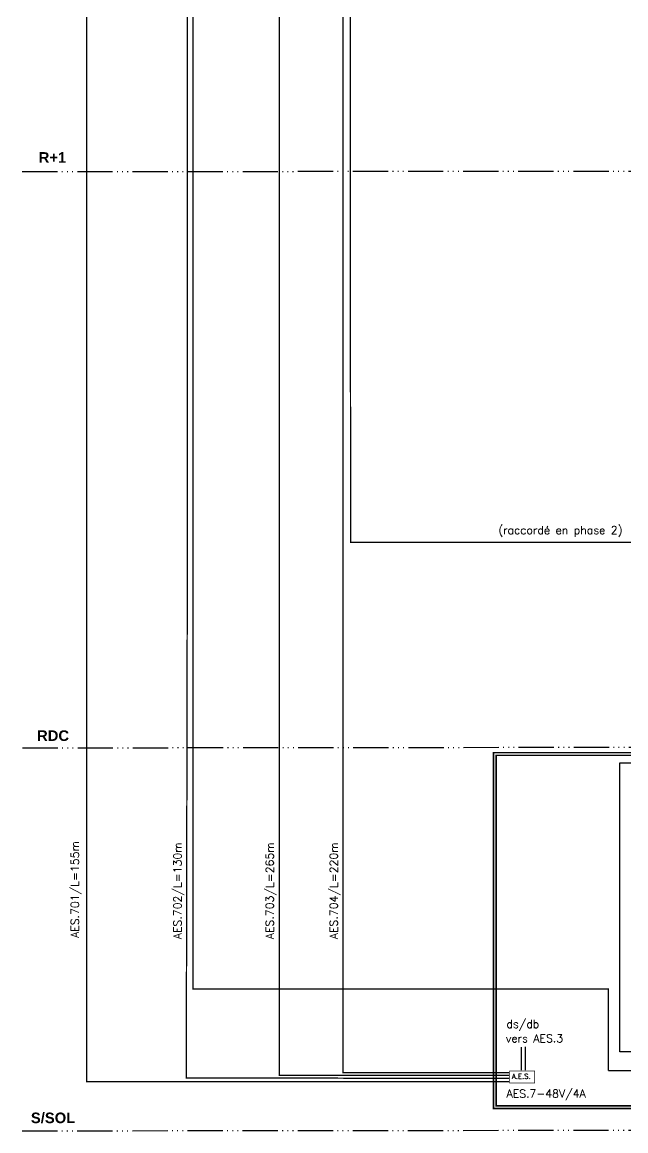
# Model space of a CAD drawing. Header units: millimetres. Extents: x 3366 to 4352, y -3415 to -2128.
# Drawn here: x 3365.7 to 3571.1, y -3415.1 to -3038.2 of the extents above; entities that cross this region are included whole.
import ezdxf
from ezdxf.enums import TextEntityAlignment as Align

# ---------------------------------------------------------------- set-up
doc = ezdxf.new("R2010")
doc.units = ezdxf.units.MM
for name, pattern in [('ACAD_ISO02W100', [15, 12, -3]), ('ACAD_ISO06W100', [37.5, 24, -3, 0.5, -3, 0.5, -3, 0.5, -3]), ('CACHE2', [4.7625, 3.175, -1.5875])]:
    doc.linetypes.add(name, pattern=pattern)
doc.layers.add('JCC-CABLE3', color=4, linetype='CABLE3')
doc.layers.add('JCC-SYNOPTIQUE', color=7, linetype='ACAD_ISO06W100')
doc.styles.add('HELVL', font='ROMAND.SHX')
doc.styles.add('JOHNSON', font='')
doc.styles.add('ROMANC', font='romanc')
doc.styles.get('JOHNSON').set_extended_font_data('Arial', bold=True)
doc.linetypes.add('CABLE3', pattern='A,3,-0.3,["*",Standard,S=1,R=0,X=0,Y=-0.5],-1', length=4.3)

# ---------------------------------------------------------------- blocks, each defined once
blk = doc.blocks.new('A$C1C121AC5')
at = {"color": 4, "const_width": 0.275}
blk.add_lwpolyline([(0.14, 4.72), (9.59, 4.72), (9.59, 0.14), (0.14, 0.14)], close=True, dxfattribs=at)
at = {"color": 1, "linetype": 'Continuous', "style": 'ROMANC'}
blk.add_text('A.E.S.', height=1.921, dxfattribs=at).set_placement((0.94, 1.71))

msp = doc.modelspace()

# ---------------------------------------------------------------- linework, layer by layer
at = {"color": 5, "linetype": 'CACHE2', "const_width": 0.45}
for points in [[(3782.04, -2462.74), (3782.04, -2462.74), (3782.04, -2462.74), (3782.04, -2462.74), (3756.43, -2462.74), (3756.73, -3028.32), (3453.23, -3028.32), (3453.23, -3396.26), (3531.3, -3396.26)], [(3418.86, -2877.63), (3387.67, -2877.63), (3387.67, -3215.15), (3387.67, -3215.15), (3387.67, -3398.41), (3531.37, -3398.36)], [(3421.9, -3025.4), (3421.9, -3218.07), (3421.9, -3218.07), (3421.54, -3397.11), (3531.37, -3397.31)], [(3474.9, -3031.9), (3474.9, -3395.3), (3531.3, -3395.3)]]:
    msp.add_lwpolyline(points, dxfattribs=at)
at = {"color": 1, "linetype": 'CACHE2', "const_width": 0.45}
for points in [[(3423.79, -2879.91), (3423.79, -3366.86), (3565.09, -3366.86)], [(3788.41, -2992.71), (3788.41, -3034.5), (3477.31, -3034.5), (3477.44, -3215.06), (3587.6, -3215.06)], [(3565.07, -3366.65), (3565.07, -3394.71), (3565.07, -3394.71)], [(3565.07, -3394.71), (3648.26, -3394.71), (3648.26, -3377.87)]]:
    msp.add_lwpolyline(points, dxfattribs=at)
at = {"color": 116, "linetype": 'ACAD_ISO02W100', "true_color": 0x01793d, "const_width": 0.54}
msp.add_lwpolyline([(3725.23, -3337.35), (3758.33, -3337.35), (3758.33, -3407.54), (3526.02, -3407.54), (3526.02, -3286.54), (3705.3, -3286.54), (3705.3, -3337.35), (3723.12, -3337.35)], dxfattribs=at)
at = {"const_width": 0.54}
msp.add_lwpolyline([(3757.43, -3338.25), (3757.43, -3406.64), (3526.92, -3406.64), (3526.92, -3287.44), (3704.4, -3287.44), (3704.4, -3338.25), (3757.43, -3338.25)], dxfattribs=at)
at = {"color": 1, "const_width": 0.45}
for points in [[(3535.51, -3394.57), (3535.51, -3386.56), (3535.51, -3386.56)], [(3536.88, -3394.58), (3536.88, -3386.46), (3536.88, -3386.46)]]:
    msp.add_lwpolyline(points, dxfattribs=at)
at = {"layer": 'JCC-CABLE3', "linetype": 'CABLE3'}
msp.add_lwpolyline([(3607, -3377.64), (3607, -3388.28), (3569.01, -3388.28), (3569.01, -3290), (3592.84, -3290)], dxfattribs=at)
at = {"layer": 'JCC-SYNOPTIQUE', "color": 0, "ltscale": 0.5}
for p, q in [((3365.73, -3088.94), (4351.39, -3088.29)), ((3365.85, -3284.89), (4351.59, -3283.81)), ((3365.71, -3415.11), (4351.59, -3414.03))]:
    msp.add_line(p, q, dxfattribs=at)

# ---------------------------------------------------------------- block references
at = {"color": 0, "xscale": 0.9, "yscale": 0.9, "zscale": 0.9}
msp.add_blockref('A$C1C121AC5', (3531.44, -3398.98), dxfattribs=at)

# ---------------------------------------------------------------- texts
at = {"color": 0, "style": 'HELVL'}
for s, p in [('(raccordé en phase 2)', (3527.69, -3212.21)), ('ds/db', (3530.45, -3380.15)), ('vers AES.3', (3530.26, -3385.03)), ('AES.7-48V/4A', (3530.48, -3403.83))]:
    msp.add_text(s, height=2.722, dxfattribs=at).set_placement(p)
for s, p in [('AES.701/L=155m', (3385.02, -3349.54)), ('AES.702/L=130m', (3419.92, -3349.96)), ('AES.703/L=265m', (3451.28, -3349.96)), ('AES.704/L=220m', (3473.05, -3349.96))]:
    msp.add_text(s, height=2.722, rotation=90, dxfattribs=at).set_placement(p)
at = {"layer": 'JCC-SYNOPTIQUE', "color": 0, "ltscale": 0.5, "style": 'JOHNSON'}
for s, p in [('R+1', (3376.02, -3084.16)), ('RDC', (3376.22, -3280.75)), ('S/SOL', (3376.22, -3410.66))]:
    msp.add_text(s, height=3.6, dxfattribs=at).set_placement(p, align=Align.MIDDLE)

doc.saveas('drawing.dxf')
